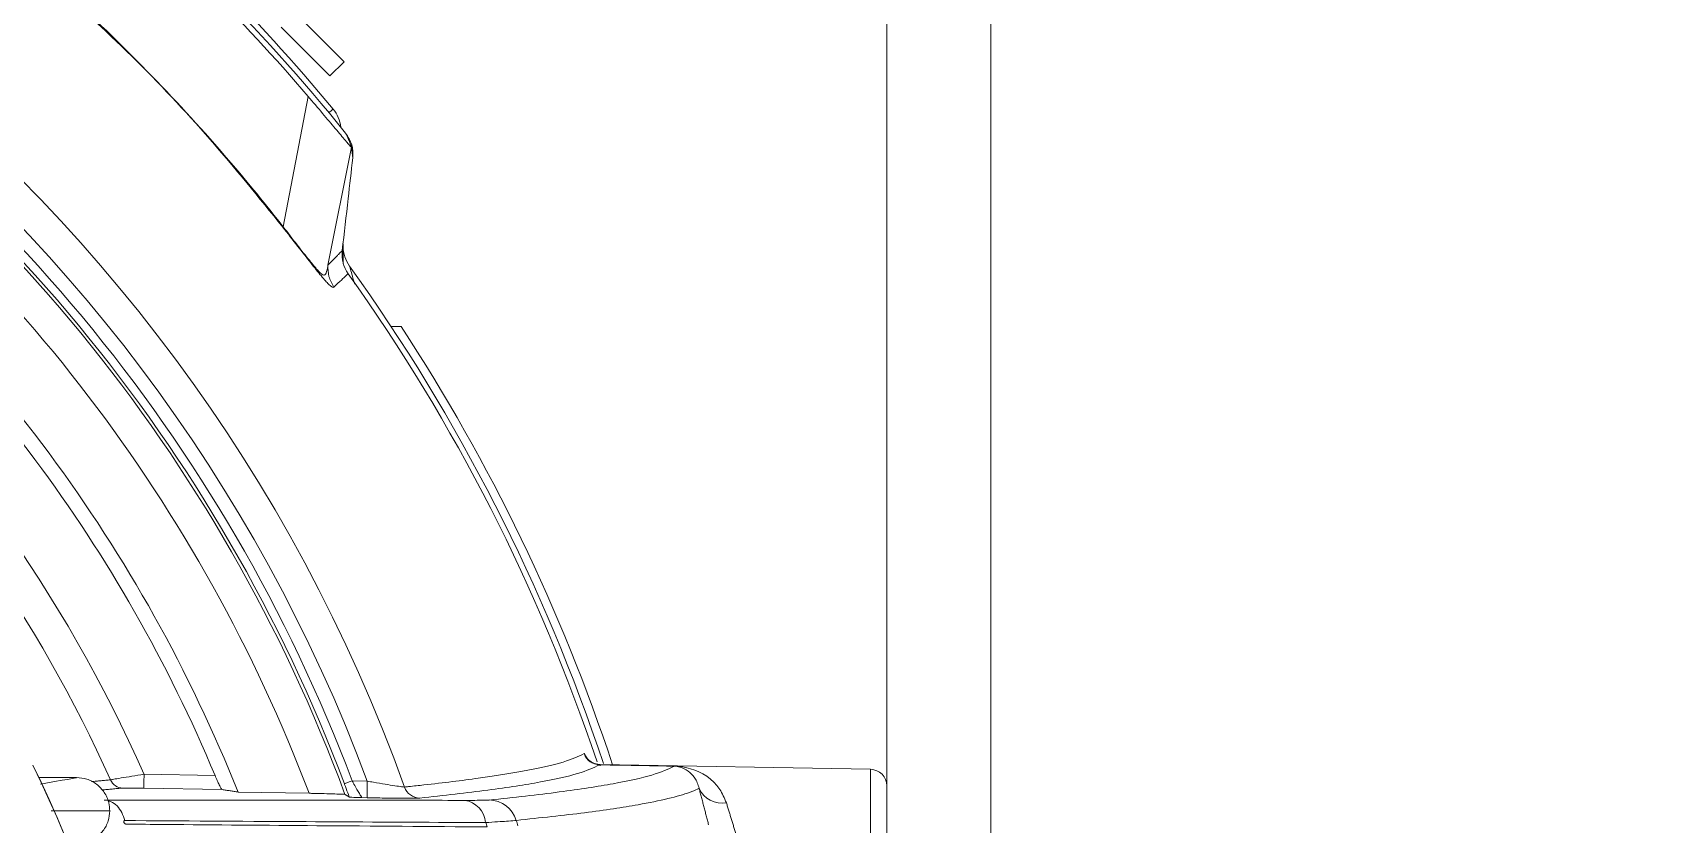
# Model space of a CAD drawing. Extents: x 2 to 136, y 1 to 99.
# Drawn here: x 131.004 to 133.967, y 46.241 to 47.671 of the extents above; entities that cross this region are included whole.
import ezdxf

# ---------------------------------------------------------------- set-up
doc = ezdxf.new("R2010")
doc.units = 0
doc.header["$MEASUREMENT"] = 0
doc.linetypes.add('SLD-Solid', pattern=[0])
doc.layers.add('OBJECT', color=7, linetype='CONTINUOUS')

msp = doc.modelspace()

# ---------------------------------------------------------------- linework, layer by layer
at = {"layer": 'OBJECT', "linetype": 'SLD-Solid', "lineweight": 15}
for p, q in [((132.5466, 53.47), (132.5466, 45.6485)), ((132.7346, 53.47), (132.7346, 44.4974)), ((131.5663, 47.6182), (131.5409, 47.5927)), ((131.5013, 47.5558), (131.4561, 47.3202)), ((131.5796, 47.4643), (131.5371, 47.2512)), ((131.6515, 47.14), (131.6694, 47.14)), ((132.5171, 46.3405), (132.029, 46.349)), ((132.5171, 46.2203), (132.5171, 46.3405)), ((131.015, 46.3256), (131.0831, 46.3256)), ((131.2051, 46.3314), (131.3334, 46.3291)), ((131.5809, 46.3196), (131.6083, 46.3191)), ((131.3461, 46.3039), (131.2046, 46.3064)), ((131.3748, 46.2993), (131.5032, 46.2971)), ((131.6078, 46.2891), (131.5986, 46.2893))]:
    msp.add_line(p, q, dxfattribs=at)
at = {"layer": 'OBJECT', "linetype": 'SLD-Solid', "lineweight": 15, "flags": 128}
for points in [[(131.4779, 47.7066), (131.4952, 47.6893), (131.5118, 47.6727), (131.5271, 47.6575), (131.5404, 47.6441), (131.5514, 47.6331), (131.5596, 47.6249), (131.5646, 47.6199), (131.5663, 47.6182)], [(131.5409, 47.5927), (131.5392, 47.5944), (131.5342, 47.5994), (131.526, 47.6076), (131.515, 47.6186), (131.5016, 47.632), (131.4863, 47.6473), (131.4697, 47.6639), (131.4525, 47.6811)], [(131.5388, 47.5265), (131.543, 47.53), (131.5457, 47.5321), (131.5465, 47.5329)], [(132.0287, 46.3492), (132.0278, 46.349), (132.0189, 46.3507), (132.0125, 46.3539), (132.0085, 46.357), (132.0063, 46.3594), (132.005, 46.3612), (132.0045, 46.3619), (132.0053, 46.3602)], [(131.018, 46.3138), (131.0217, 46.3145), (131.0432, 46.3182), (131.0573, 46.3207), (131.0665, 46.3223), (131.0726, 46.3234), (131.0765, 46.3241), (131.079, 46.3246), (131.0807, 46.325), (131.0817, 46.3252), (131.0824, 46.3253), (131.0828, 46.3254), (131.083, 46.3255), (131.0831, 46.3255), (131.0832, 46.3256), (131.0832, 46.3256), (131.0832, 46.3256), (131.0832, 46.3256), (131.0832, 46.3256), (131.0832, 46.3256), (131.0832, 46.3256), (131.0832, 46.3256), (131.0832, 46.3256), (131.0831, 46.3256), (131.0831, 46.3256), (131.0831, 46.3256), (131.0831, 46.3256), (131.0831, 46.3256), (131.0831, 46.3256), (131.0831, 46.3256)], [(131.2051, 46.3314), (131.205, 46.3266), (131.2049, 46.3219), (131.2048, 46.3176), (131.2048, 46.3138), (131.2047, 46.3107), (131.2047, 46.3084), (131.2046, 46.3069), (131.2046, 46.3064)], [(131.5669, 46.3143), (131.5672, 46.3144), (131.568, 46.3147), (131.5693, 46.3152), (131.5711, 46.3159), (131.5732, 46.3167), (131.5756, 46.3176), (131.5782, 46.3185), (131.5809, 46.3196)], [(131.6083, 46.3191), (131.6082, 46.3133), (131.6081, 46.3077), (131.608, 46.3026), (131.6079, 46.298), (131.6079, 46.2943), (131.6078, 46.2915), (131.6078, 46.2897), (131.6078, 46.2891)]]:
    msp.add_lwpolyline(points, dxfattribs=at)
at = {"layer": 'OBJECT', "linetype": 'SLD-Solid', "lineweight": 15}
for centre, radius, start, end in [((128.8466, 45.29), 6.655, 198.09222, 54.2519), ((128.8466, 45.29), 6.555, 288.09222, 53.62018), ((128.8466, 45.29), 6.4944, 288.09222, 53.2251), ((128.8466, 45.29), 6.5028, 288.09222, 53.28068), ((128.8466, 45.29), 6.3069, 288.09222, 51.94112), ((128.8466, 45.29), 3.0068, 19.7991, 86.1975), ((128.8466, 45.29), 2.9472, 20.4368, 86.0663), ((128.8466, 45.29), 3.5, 38.9328, 51.0672), ((128.8466, 45.29), 3.51, 39.7171, 50.3849), ((128.8466, 45.29), 3.4902, 40.4808, 49.5192), ((128.8466, 45.29), 2.9217, 20.6331, 58.8549), ((128.8466, 45.29), 2.9067, 20.6331, 58.5533), ((128.8466, 45.29), 2.901, 20.2713, 58.3816), ((128.8466, 45.29), 2.841, 20.7614, 53.9816), ((131.4989, 47.4933), 0.062, 6.4417, 39.7171), ((128.8466, 45.29), 2.7223, 21.7629, 51.3353), ((128.8466, 45.29), 2.6951, 22.6787, 50.6776), ((131.5599, 47.1869), 0.169, 127.9185, 128.1611), ((131.6226, 47.2704), 0.06, 173.4816, 215.5044), ((131.6265, 47.2856), 0.062, 181, 215.6734), ((128.8466, 45.29), 3.35, 18.5143, 35.5044), ((128.8466, 45.29), 3.36, 18.4108, 35.6734), ((128.8466, 45.29), 2.5781, 23.8241, 47.5622), ((128.8466, 45.29), 3.375, 18.2807, 33.2401), ((128.8466, 45.29), 2.5186, 24.1756, 45.7698), ((128.8461, 45.2905), 2.3074, 332.557, 27.443), ((128.8461, 45.2905), 2.3128, 332.557, 27.443), ((128.8461, 45.2905), 2.4031, 333.8964, 26.1036), ((128.8461, 45.2905), 2.4032, 0, 26.1036), ((132.0284, 46.3785), 0.03, 198.8901, 268.9767), ((132.0284, 46.3786), 0.03, 198.9895, 268.9948), ((132.1652, 46.3462), 0.00191, 178.8578, 181.1422), ((132.5166, 46.3105), 0.03, 0, 89), ((131.167, 46.3314), 0.0248, 203.7451, 268.7644), ((131.7038, 46.3184), 0.0299, 199.4698, 268.773), ((131.7779, 46.2405), 0.0443, 4.9812, 81.9458), ((131.8275, 46.2328), 0.0523, 17.2326, 88.7605), ((132.249, 46.3246), 0.0454, 204.146, 280.0644), ((128.8466, 45.29), 3.1248, 17.6308, 17.7829), ((128.8466, 45.29), 3.1787, 17.364, 17.5454)]:
    msp.add_arc(centre, radius, start, end, dxfattribs=at)
for points, knots in [([(131.4555, 47.3198), (131.4123, 47.3732), (131.3258, 47.48), (131.1384, 47.6799), (130.981, 47.8114), (130.8764, 47.8989)], [0, 0, 0, 0, 0.251147, 0.502295, 1, 1, 1, 1]), ([(130.8768, 47.8994), (130.8768, 47.8994), (130.9848, 47.8164), (131.1385, 47.6797), (131.3259, 47.4803), (131.4141, 47.3747), (131.4561, 47.3202), (131.4561, 47.3202)], [0, 0, 0, 0, 0.000003, 0.497705, 0.748853, 0.999997, 1, 1, 1, 1]), ([(131.5013, 47.5558), (131.5102, 47.5454), (131.5279, 47.5246), (131.5517, 47.4963), (131.5692, 47.4755), (131.578, 47.4654), (131.5791, 47.4646), (131.5796, 47.4643)], [0, 0, 0, 0, 0.217938, 0.435238, 0.661577, 0.868607, 1, 1, 1, 1]), ([(131.5796, 47.4643), (131.5786, 47.4671), (131.5767, 47.4726), (131.5739, 47.4795), (131.5714, 47.485), (131.5696, 47.4887), (131.5693, 47.4892), (131.5692, 47.4894)], [0, 0, 0, 0, 0.206019, 0.404831, 0.608657, 0.812864, 1, 1, 1, 1]), ([(131.5692, 47.4894), (131.5736, 47.4827), (131.5824, 47.4691), (131.5822, 47.453), (131.5821, 47.4449)], [0, 0, 0, 0, 0.499759, 1, 1, 1, 1]), ([(131.563, 47.2772), (131.5666, 47.3085), (131.573, 47.3644), (131.5793, 47.4203), (131.5821, 47.4449)], [0, 0, 0, 0, 0.56, 1, 1, 1, 1]), ([(131.548, 47.2115), (131.548, 47.2115), (131.5468, 47.2104), (131.5445, 47.2096), (131.5275, 47.2284), (131.5072, 47.2535), (131.4827, 47.2848), (131.4646, 47.3081), (131.4555, 47.3198)], [0, 0, 0, 0, 0.01186, 0.400275, 0.577865, 0.721206, 0.860697, 1, 1, 1, 1]), ([(131.4561, 47.3202), (131.4561, 47.3202), (131.465, 47.3095), (131.4817, 47.287), (131.5037, 47.2595), (131.5152, 47.2457), (131.5245, 47.2356), (131.5283, 47.2327), (131.5325, 47.233), (131.5347, 47.2379), (131.5371, 47.2486), (131.5371, 47.2512), (131.5371, 47.2512)], [0, 0, 0, 0, 0.000008, 0.138313, 0.276605, 0.396733, 0.417142, 0.570177, 0.591105, 0.795128, 0.999992, 1, 1, 1, 1]), ([(131.5371, 47.2512), (131.5383, 47.2523), (131.5448, 47.2588), (131.5516, 47.2657), (131.5569, 47.2711), (131.5605, 47.2747), (131.5627, 47.2769), (131.5629, 47.2771), (131.563, 47.2772)], [0, 0, 0, 0, 0.069093, 0.390745, 0.511364, 0.631984, 0.873208, 1, 1, 1, 1]), ([(131.548, 47.2115), (131.5444, 47.2176), (131.5373, 47.2299), (131.5372, 47.2441), (131.5371, 47.2512)], [0, 0, 0, 0, 0.5, 1, 1, 1, 1]), ([(131.5738, 47.2356), (131.5737, 47.2355), (131.5734, 47.2353), (131.5713, 47.2332), (131.5677, 47.2299), (131.5624, 47.225), (131.5557, 47.2188), (131.5492, 47.2126), (131.548, 47.2115)], [0, 0, 0, 0, 0.126792, 0.368017, 0.488638, 0.609261, 0.930911, 1, 1, 1, 1]), ([(131.5761, 47.2494), (131.5762, 47.2491), (131.5764, 47.2485), (131.5782, 47.2422), (131.5813, 47.2318), (131.5842, 47.2217), (131.5856, 47.2167)], [0, 0, 0, 0, 0.155022, 0.347857, 0.677524, 1, 1, 1, 1]), ([(131.6757, 46.3085), (131.678, 46.3087), (131.6899, 46.31), (131.7382, 46.3152), (131.8172, 46.3249), (131.9022, 46.3387), (131.9674, 46.3535), (131.9891, 46.3637), (132, 46.3688)], [0, 0, 0, 0, 0.013096, 0.06548, 0.275028, 0.516674, 0.758353, 1, 1, 1, 1]), ([(132.0279, 46.3485), (132.0166, 46.3432), (131.994, 46.3327), (131.9247, 46.3175), (131.8318, 46.3027), (131.7461, 46.2933), (131.7032, 46.2886)], [0, 0, 0, 0, 0.249709, 0.499418, 0.749709, 1, 1, 1, 1]), ([(131.8287, 46.285), (131.8727, 46.2898), (131.9609, 46.2994), (132.0566, 46.3144), (132.1282, 46.3299), (132.1516, 46.3407), (132.1633, 46.3461)], [0, 0, 0, 0, 0.249703, 0.499406, 0.749703, 1, 1, 1, 1]), ([(132.0279, 46.3486), (132.0558, 46.3481), (132.101, 46.3473), (132.1461, 46.3465), (132.1633, 46.3462)], [0, 0, 0, 0, 0.619549, 1, 1, 1, 1]), ([(132.1633, 46.3461), (132.1435, 46.3465), (132.0984, 46.3473), (132.0533, 46.3481), (132.0279, 46.3485)], [0, 0, 0, 0, 0.43736, 1, 1, 1, 1]), ([(132.1633, 46.3462), (132.1639, 46.3462), (132.1653, 46.3462), (132.1692, 46.346), (132.1788, 46.345), (132.2066, 46.3386), (132.2399, 46.3193), (132.2533, 46.2884), (132.2569, 46.28)], [0, 0, 0, 0, 0.008656, 0.020055, 0.062765, 0.226499, 0.787566, 1, 1, 1, 1]), ([(132.1633, 46.3461), (132.1634, 46.3461), (132.1638, 46.3461), (132.1645, 46.3461), (132.1665, 46.346), (132.1709, 46.3453), (132.1845, 46.3413), (132.1969, 46.3311), (132.2051, 46.3148), (132.2066, 46.3096), (132.2076, 46.3061)], [0, 0, 0, 0, 0.001968, 0.004635, 0.012568, 0.051252, 0.215812, 0.788411, 0.858959, 1, 1, 1, 1]), ([(131.0831, 46.3256), (131.0893, 46.3251), (131.1023, 46.3239), (131.12, 46.3143), (131.134, 46.2994), (131.1419, 46.2822), (131.1427, 46.2705), (131.1431, 46.2656)], [0, 0, 0, 0, 0.19834, 0.412973, 0.627088, 0.843128, 1, 1, 1, 1]), ([(131.1443, 46.3214), (131.1458, 46.3217), (131.149, 46.3224), (131.1631, 46.3247), (131.1825, 46.3279), (131.1976, 46.3302), (131.2051, 46.3314)], [0, 0, 0, 0, 0.232816, 0.483651, 0.7439, 1, 1, 1, 1]), ([(131.3334, 46.3291), (131.3347, 46.3261), (131.3373, 46.3199), (131.3411, 46.3119), (131.3441, 46.3062), (131.3456, 46.3041), (131.346, 46.304), (131.3461, 46.3039)], [0, 0, 0, 0, 0.243971, 0.488094, 0.725807, 0.945379, 1, 1, 1, 1]), ([(131.576, 46.2902), (131.5754, 46.2917), (131.5732, 46.2976), (131.57, 46.3059), (131.5675, 46.3126), (131.5669, 46.3143)], [0, 0, 0, 0, 0.201852, 0.805675, 1, 1, 1, 1]), ([(131.5809, 46.3196), (131.5816, 46.3185), (131.5841, 46.314), (131.5884, 46.3064), (131.5931, 46.2982), (131.5966, 46.2924), (131.5983, 46.2896), (131.5986, 46.2893), (131.5986, 46.2893)], [0, 0, 0, 0, 0.075036, 0.307049, 0.521161, 0.719371, 0.908428, 1, 1, 1, 1]), ([(131.6083, 46.3191), (131.612, 46.3184), (131.6231, 46.3165), (131.6407, 46.3135), (131.6582, 46.3107), (131.6711, 46.3088), (131.6742, 46.3086), (131.6757, 46.3085)], [0, 0, 0, 0, 0.118805, 0.36056, 0.582979, 0.793287, 1, 1, 1, 1]), ([(131.1399, 46.2833), (131.1418, 46.2829), (131.1477, 46.2818), (131.1566, 46.2747), (131.1655, 46.2631), (131.1686, 46.253), (131.1702, 46.2479)], [0, 0, 0, 0, 0.132832, 0.422327, 0.711689, 1, 1, 1, 1]), ([(131.2046, 46.3064), (131.1999, 46.3065), (131.1906, 46.3066), (131.1784, 46.3067), (131.1695, 46.3067), (131.1675, 46.3067), (131.1665, 46.3066)], [0, 0, 0, 0, 0.262708, 0.525899, 0.773948, 1, 1, 1, 1]), ([(131.5032, 46.2971), (131.5047, 46.2971), (131.5139, 46.2969), (131.5307, 46.2965), (131.5502, 46.296), (131.5633, 46.2955), (131.5676, 46.2952), (131.5679, 46.2951), (131.568, 46.2951)], [0, 0, 0, 0, 0.046484, 0.287342, 0.526558, 0.753441, 0.964008, 1, 1, 1, 1]), ([(131.5986, 46.2893), (131.5986, 46.2893), (131.5939, 46.2894), (131.5856, 46.2897), (131.5773, 46.29), (131.5763, 46.2901), (131.576, 46.2902)], [0, 0, 0, 0, 0.0049, 0.532791, 0.828447, 1, 1, 1, 1]), ([(131.7032, 46.2886), (131.701, 46.2885), (131.6968, 46.2883), (131.6787, 46.2882), (131.6538, 46.2884), (131.6288, 46.2887), (131.613, 46.289), (131.6078, 46.2891)], [0, 0, 0, 0, 0.21438, 0.428502, 0.649664, 0.885239, 1, 1, 1, 1]), ([(131.7841, 46.2844), (131.7968, 46.2844), (131.8188, 46.2844), (131.8257, 46.2849), (131.8287, 46.285)], [0, 0, 0, 0, 0.576762, 1, 1, 1, 1]), ([(132.2076, 46.3061), (132.2066, 46.3056), (132.2018, 46.3031), (132.1864, 46.2969), (132.1538, 46.2874), (132.0932, 46.2751), (132.0066, 46.2619), (131.9205, 46.2528), (131.8775, 46.2483)], [0, 0, 0, 0, 0.023416, 0.117081, 0.304444, 0.491808, 0.745904, 1, 1, 1, 1]), ([(131.1431, 46.2656), (131.1425, 46.2594), (131.1414, 46.2464), (131.1317, 46.2287), (131.1168, 46.2147), (131.0997, 46.2068), (131.088, 46.206), (131.0831, 46.2056)], [0, 0, 0, 0, 0.19834, 0.412973, 0.627089, 0.843128, 1, 1, 1, 1]), ([(131.1702, 46.2479), (131.1701, 46.2479), (131.1697, 46.2479), (131.1691, 46.2477), (131.1686, 46.2472), (131.1684, 46.2465), (131.1684, 46.2457), (131.1686, 46.2448), (131.1691, 46.2438), (131.17, 46.2427), (131.1714, 46.2416), (131.1724, 46.2414), (131.1729, 46.2413)], [0, 0, 0, 0, 0.034085, 0.149321, 0.23486, 0.299651, 0.36961, 0.439602, 0.524615, 0.634617, 0.805774, 1, 1, 1, 1]), ([(131.8221, 46.2443), (131.7994, 46.2444), (131.6859, 46.2449), (131.4695, 46.246), (131.2738, 46.2473), (131.1702, 46.2479)], [0, 0, 0, 0, 0.105256, 0.526282, 1, 1, 1, 1]), ([(131.1729, 46.2413), (131.196, 46.2412), (131.3114, 46.2402), (131.5292, 46.2385), (131.7223, 46.2372), (131.8246, 46.2364)], [0, 0, 0, 0, 0.105274, 0.52637, 1, 1, 1, 1]), ([(131.8775, 46.2483), (131.8737, 46.2479), (131.8653, 46.247), (131.8411, 46.2455), (131.824, 46.2444), (131.8221, 46.2443)], [0, 0, 0, 0, 0.423748, 0.934146, 1, 1, 1, 1])]:
    msp.add_open_spline(points, degree=3, knots=knots, dxfattribs=at)
for points in [[(131.5821, 47.4449), (131.5796, 47.4643)], [(131.5644, 47.2897), (131.565, 47.2535)], [(131.5371, 47.2512), (131.5371, 47.2512)], [(132, 46.3688), (132.0053, 46.3602)], [(132, 46.3688), (132, 46.3688)], [(132.029, 46.3469), (132.0279, 46.3486)], [(132.0279, 46.3486), (132.0279, 46.3485)], [(131.1103, 46.3182), (131.1443, 46.3214)], [(131.1665, 46.3066), (131.129, 46.3031)], [(131.1333, 46.2849), (131.7841, 46.2844)], [(131.3461, 46.3039), (131.3748, 46.2993)], [(131.568, 46.2951), (131.576, 46.2902)], [(132.2248, 46.2401), (132.2076, 46.3061)], [(131.1431, 46.2656), (131.0372, 46.2656)], [(132.2569, 46.28), (132.2744, 46.2228)]]:
    msp.add_open_spline(points, degree=1, dxfattribs=at)

doc.saveas('drawing.dxf')
